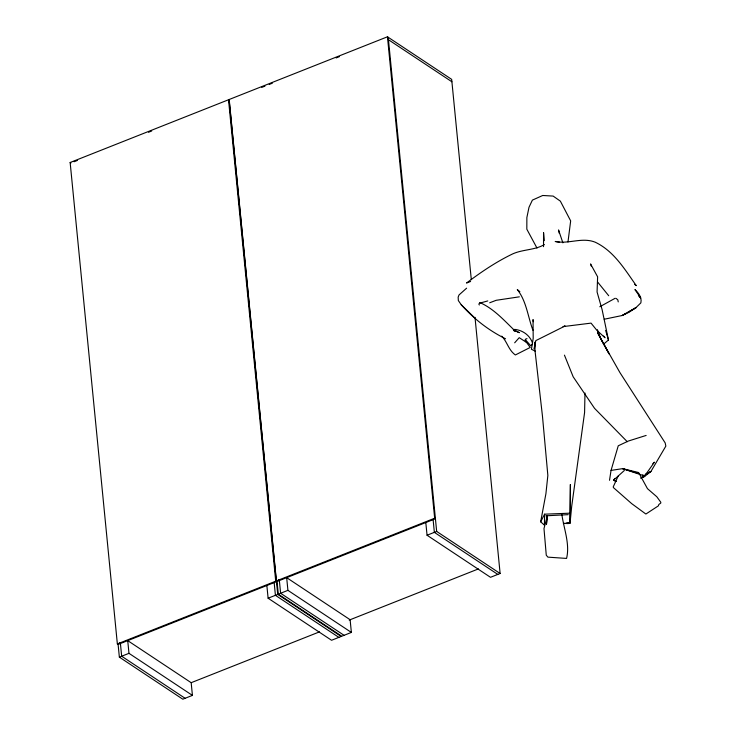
<?xml version="1.0" encoding="UTF-8"?>
<svg xmlns="http://www.w3.org/2000/svg" width="736" height="736" viewBox="0 0 736 736"><rect width="100%" height="100%" fill="white"/><g stroke="black" fill="none" stroke-linecap="round" stroke-linejoin="round"><path stroke-width="1.1" d="M563.38 523.554L570.06 522.992L570.391 484.509L570.06 522.992L568.21 523.581L563.702 523.379M543.518 246.67L543.554 232.64L544.281 240.617M544.438 525.145L544.594 514.188L570.372 513.158M584.982 393.015L584.586 412.556L571.706 506.267L570.06 523.011L566.738 522.937M535.265 342.24L534.952 350.161L542.469 416.171L547.851 475.438L545.91 493.755L540.666 521.824L544.438 525.154M547.078 515.651L546.462 524.299L547.253 517.61M534.456 346.665L534.244 348.901L535.799 340.63L565.119 325.965L563.003 326.637M534.676 344.42L534.888 342.176M567.98 241.978L570.667 220.892L560.363 201.149L553.15 196.08L542.726 195.482L532.395 200.118L529.009 207.258L526.866 217.571L526.829 229.2L536.995 248.096M609.518 480.295L611.046 470.414L618.249 445.795L628.332 441.048L646.144 435.436M547.225 516.479L543.987 528.54L546.268 555.192L547.915 557.143L566.564 558.422C570.087 544.116 563.914 528.945 561.89 514.694M618.231 301.907L617.835 299.892L616.124 298.411M618.194 476.017L613.208 486.91L613.484 487.646L631.672 503.617L645.877 514.032L658.398 505.844L658.803 504.537L660.845 502.992L660.726 502.154L656.825 496.772L647.459 488.649L638.968 473.138M540.666 521.824L544.594 514.188M640.854 478.216L644.672 475.99L654.405 462.18L652.823 463.735M614.928 478.437L613.502 480.249L616.501 481.482M514.666 342.81L519.22 337.677L526.304 342.277M624.358 470.47L613.502 480.249L615.544 481.059M466.596 288.19L459.016 294.961L458.16 297.123L458.335 300.564L461.214 304.722L475.346 318.495M532.22 344.476L530.748 345.773L525.66 340.004M603.419 344.31L608.46 339.995L602.094 309.58L597.071 291.999L597.623 276.81L590.557 263.93L591.21 266.082M643.31 477.443L650.918 471.5L665.85 446.108L665.169 442.897L619.951 372.628L600.898 338.992L597.512 332.543L609.141 353.924L600.898 338.992L597.393 329.673M599.794 306.756L615.195 298.246M544.419 244.564C534.925 250.166 522.919 249.32 512.817 253.837C496.331 261.731 481.105 272.035 466.541 283.02L470.598 281.474M643.19 476.155L650.918 471.5L645.886 473.874M626.152 313.269L622.26 315.496L604.247 319.231M628.102 312.156L635.904 307.703L640.863 302.864C642.096 297.951 638.738 292.956 635.113 289.855M640.982 477.922L644.662 475.999L642.684 474.941M526.976 338.597L525.283 339.314L525.237 340.676L530.233 347.438L515.356 354.964C508.548 350.161 507.224 341.743 501.722 336.14M228.519 99.765L275.724 581.201L276.478 581.698L118.11 644.442L117.355 643.936L70.15 162.5L228.519 99.765L229.273 100.271M387.458 36.8L229.089 99.535L276.294 580.971L277.058 581.477L435.427 518.733L434.663 518.227L387.458 36.8L451.674 79.368L471.307 279.616M74.097 161.745L77.344 160.457M148.497 132.268L151.69 131.008M261.74 87.409L264.969 86.13M269.183 84.465L272.366 83.196M336.14 57.932L339.351 56.663M117.355 643.936L275.724 581.201M276.294 580.971L434.663 518.227M119.361 657.138L128.975 653.329L192.427 695.391L182.804 699.2L119.361 657.138L118.008 643.411M268.106 598.212L277.73 594.394L341.173 636.465L331.559 640.274L268.106 598.212L266.864 585.516M278.3 594.173L287.923 590.355L351.366 632.426L341.752 636.235L278.3 594.173L276.957 580.446M427.055 535.238L436.669 531.429L500.121 573.5L490.498 577.309L427.055 535.238L425.804 522.542M191.342 682.631L319.47 631.874M349.223 620.089L478.418 568.91M489.679 302.781L496.193 300.297L519.358 296.829M487.775 300.932L479.578 303.186L478.823 304.042L479.338 304.998M611.046 470.414L622.582 468.648L638.71 472.549M563.675 326.536L591.054 323.122L596.914 330.381L605.038 337.76L603.63 336.067M545.937 515.807L568.21 514.657M559.553 242.144L555.192 241.472C568.542 244.407 581.946 236.882 595.231 242.208C613.953 251.132 624.698 269.284 636.272 285.632L634.634 284.335M514.593 329.36C522.661 330.188 529.718 335.174 532.478 342.875M639.575 473.772L622.582 468.648L644.662 475.99M513.673 330.593L515.577 331.412C504.519 320.887 494.104 308.798 479.771 302.514M513.323 329.829L519.331 332.69L514.363 330.354M535.44 351.21L531.429 349.269L533.195 338.376L533.039 319.58L533.287 321.733M505.54 338.781C488.603 330.39 473.772 318.808 461.214 304.722M388.461 39.726L451.904 81.788M70.15 162.5L70.904 163.006M497.812 574.411L434.36 532.349L433.118 519.653M278.604 580.051L279.367 580.557M344.062 635.315L280.609 593.253L279.266 579.536M338.864 637.376L275.42 595.314L274.169 582.618M119.664 643.016L120.419 643.522M185.113 698.289L121.67 656.218L120.318 642.5M519.846 291.658L517.279 289.561C526.498 301.07 527.832 316.756 532.956 330.271M627.265 441.71L594.55 408.342L573.169 376.786L564.438 355.129M638.434 295.624L640.706 298.08L635.021 289.561M608.709 295.734L597.549 281.943M562.884 242.843L558.532 229.945L559.259 233.275M605.654 330.436L608.46 339.995M475.005 317.354L500.121 573.5M388.222 37.306L436.669 531.429M351.366 632.426L350.124 619.73L286.672 577.659L287.923 590.355M229.356 101.08L277.73 594.394M192.427 695.391L191.176 682.695L127.733 640.633L128.975 653.329M547.032 515.78L547.142 519.055M635.904 307.703L629.105 312.211L622.26 315.496L635.904 307.703"/></g></svg>
